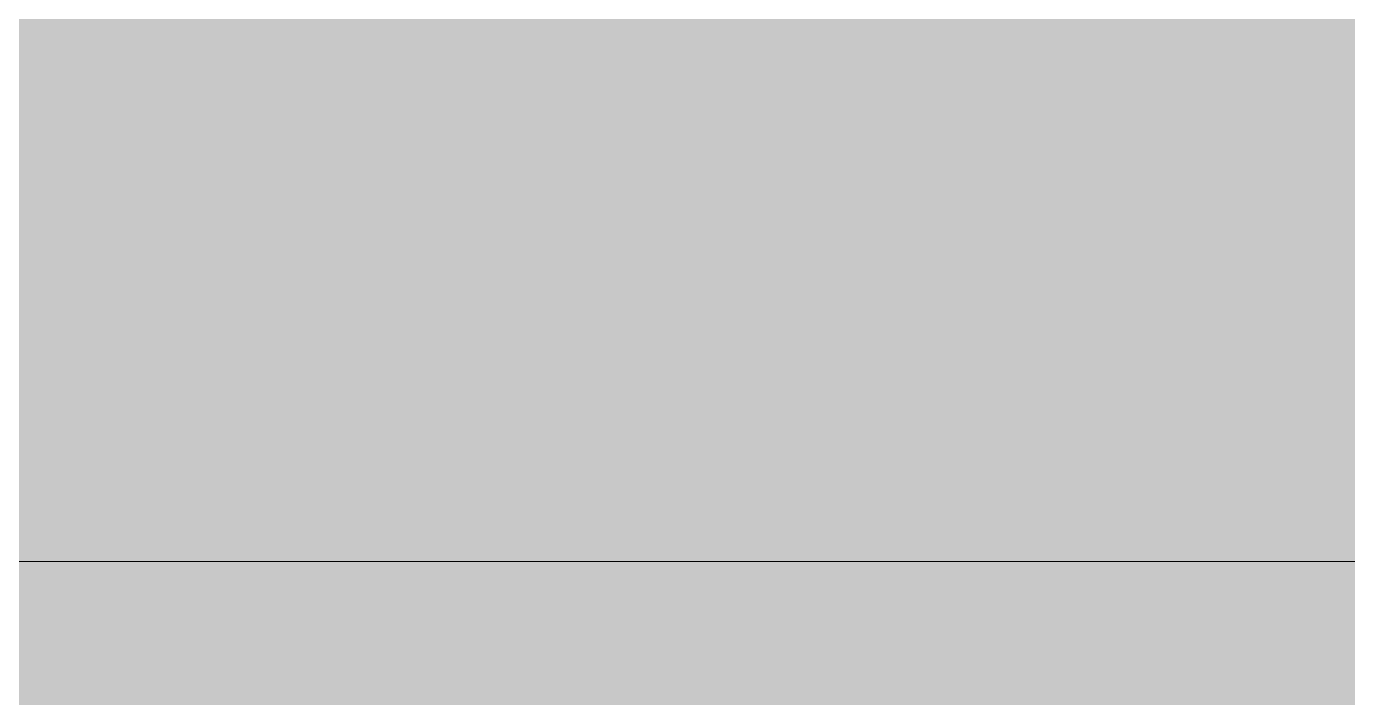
# Model space of a CAD drawing. Header units: inches. Extents: x 1750 to 8392, y -297 to 660.
# Drawn here: x 2252.961 to 2253.735, y 157.494 to 157.887 of the extents above; entities that cross this region are included whole.
import ezdxf

# ---------------------------------------------------------------- set-up
doc = ezdxf.new("R2010")
doc.units = ezdxf.units.IN
doc.header["$MEASUREMENT"] = 0
doc.layers.add('A-FLOR-HRAL', color=11, linetype='Continuous', lineweight=9)

# ---------------------------------------------------------------- blocks, each defined once
blk = doc.blocks.new('Railing - Railing-2567109-BUILDING ELEVATION - EAST')
at = {"layer": 'A-FLOR-HRAL'}
h = blk.add_hatch(color=256, dxfattribs=at)
h.paths.add_polyline_path([(2253.73546, 157.57361), (2295.55218, 157.57361), (2295.55218, 158.04687), (2249.48919, 158.04687), (2249.48919, 157.57361), (2253.66536, 157.57361)], flags=0)
h.paths.add_polyline_path([(2217.97548, 157.57361), (2248.30809, 157.57361), (2248.30809, 158.04687), (2218.44874, 158.04687)], flags=0)
h.paths.add_polyline_path([(2326.59263, 157.57361), (2326.59263, 158.04687), (2296.73328, 158.04687), (2296.73328, 157.57361), (2324.89191, 157.57361)], flags=0)
h.paths.add_polyline_path([(2328.247, 157.57361), (2327.77374, 158.04687), (2327.77374, 157.57361)], flags=0)
h = blk.add_hatch(color=256, dxfattribs=at)
h.paths.add_polyline_path([(2326.59263, 157.10035), (2326.59263, 157.57361), (2296.73328, 157.57361), (2296.73328, 157.10035), (2324.89191, 157.10035)], flags=0)
h.paths.add_polyline_path([(2218.44874, 157.10035), (2248.30809, 157.10035), (2248.30809, 157.57361), (2217.97548, 157.57361)], flags=0)
h.paths.add_polyline_path([(2327.77374, 157.10035), (2328.247, 157.57361), (2327.77374, 157.57361)], flags=0)
h.paths.add_polyline_path([(2250.46927, 157.10035), (2295.55218, 157.10035), (2295.55218, 157.57361), (2249.48919, 157.57361), (2249.48919, 157.10035), (2250.42296, 157.10035)], flags=0)
blk.add_line((2295.55218, 157.57361), (2249.48919, 157.57361), dxfattribs=at)

msp = doc.modelspace()

# ---------------------------------------------------------------- block references
at = {"layer": 'A-FLOR-HRAL'}
msp.add_blockref('Railing - Railing-2567109-BUILDING ELEVATION - EAST', (0, 0), dxfattribs=at)

doc.saveas('drawing.dxf')
